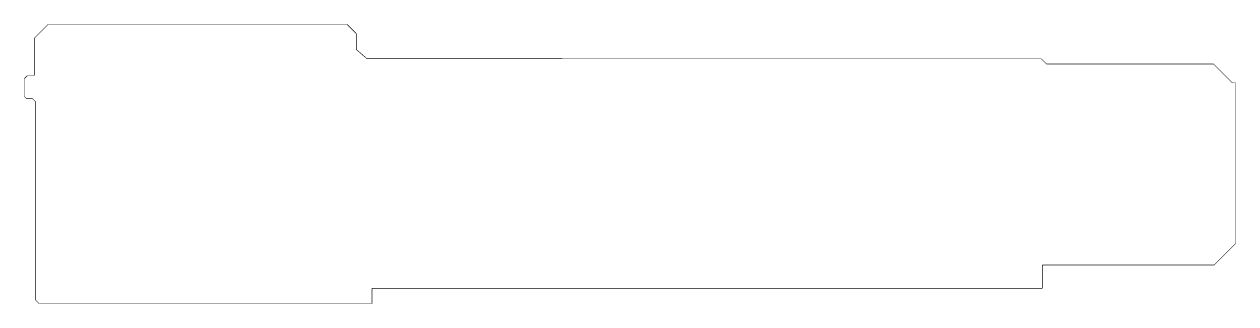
# Model space of a CAD drawing. Header units: millimetres. Extents: x 21.2 to 77.8, y -21 to -7.9.
import ezdxf

# ---------------------------------------------------------------- set-up
doc = ezdxf.new("R2010")
doc.units = ezdxf.units.MM
doc.header["$MEASUREMENT"] = 0
doc.layers.add('Board-Outline-Layer', color=7, linetype='Continuous', true_color=0xff00ff)

msp = doc.modelspace()

# ---------------------------------------------------------------- linework, layer by layer
at = {"layer": 'Board-Outline-Layer'}
for points, const_width in [([(21.701, -8.55), (22.301, -7.95)], 0.028), ([(22.301, -7.95), (36.277, -7.95)], 0.028), ([(36.277, -7.95), (36.702, -8.375)], 0.028), ([(36.702, -8.375), (36.702, -9.124)], 0.028), ([(21.701, -11.691), (21.701, -11.551), (21.576, -11.426), (21.301, -11.426), (21.201, -11.326), (21.201, -10.476), (21.326, -10.351), (21.626, -10.351), (21.676, -10.301), (21.676, -8.575), (21.701, -8.55)], 0.028), ([(36.702, -9.124), (37.209, -9.556)], 0.028), ([(46.314, -9.533), (37.206, -9.533)], 0.028), ([(46.314, -9.533), (46.331, -9.55), (46.331, -9.556)], 0.0254), ([(68.707, -9.556), (46.331, -9.556)], 0.028), ([(77.179, -10.226), (76.754, -9.8), (68.951, -9.8), (68.707, -9.556)], 0.0254), ([(77.179, -10.226), (77.629, -10.676), (77.779, -10.676), (77.779, -18.201), (77.179, -18.801)], 0.02), ([(21.701, -20.826), (21.701, -11.691)], 0.028), ([(68.748, -19.199), (76.781, -19.199), (77.179, -18.801)], 0.0254), ([(68.748, -20.299), (68.748, -19.199)], 0.0254), ([(37.434, -20.299), (37.434, -21.005)], 0.028), ([(46.466, -20.299), (37.434, -20.299)], 0.028), ([(68.748, -20.299), (46.466, -20.299)], 0.028), ([(21.88, -21.005), (21.701, -20.826)], 0.028), ([(37.434, -21.005), (21.88, -21.005)], 0.028)]:
    msp.add_lwpolyline(points, dxfattribs=dict(at, const_width=const_width))

doc.saveas('drawing.dxf')
